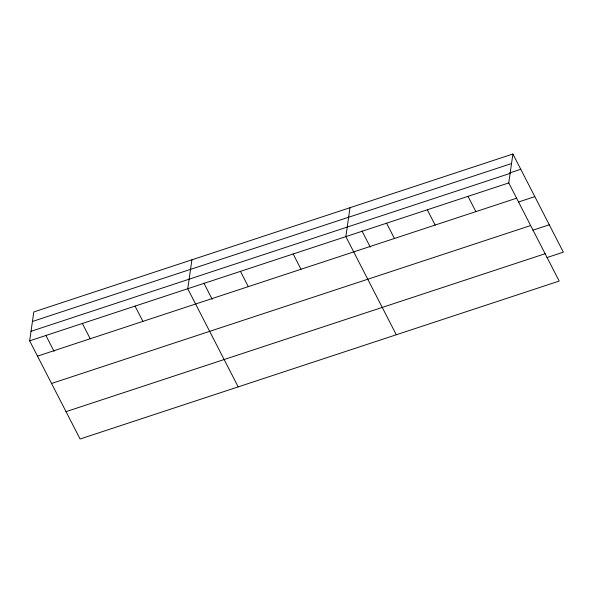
<?xml version="1.0" encoding="UTF-8"?>
<svg xmlns="http://www.w3.org/2000/svg" width="593" height="593" viewBox="0 0 593 593"><rect width="100%" height="100%" fill="white"/><g stroke="black" fill="none" stroke-linecap="round" stroke-linejoin="round"><path stroke-width="0.89" d="M512.908 154.002L508.75 182.926L559.192 281.067L80.092 438.998L29.65 340.849L33.808 311.933L512.908 154.002L563.35 252.151L546.887 257.577M191.917 259.816L187.751 288.739L238.193 386.881M350.018 207.698L345.852 236.622L396.294 334.763M32.437 321.473L511.537 163.549M509.498 172.993L520.765 169.279M31.021 331.309L510.121 173.378M29.65 340.849L508.75 182.926M37.5 356.126L516.599 198.203M518.356 202.057L534.819 196.624M51.554 383.471L530.653 225.548M532.833 230.232L549.296 224.799M66.038 411.646L545.137 253.722M468.025 196.35L475.875 211.627M427.301 209.774L435.151 225.051M386.577 223.198L394.434 238.475M362.004 231.018L370.269 247.103M293.157 253.989L301.007 269.266M240.454 271.364L248.304 286.641M203.896 283.135L212.168 299.22M135.048 306.107L142.906 321.384M82.353 323.481L90.203 338.759M45.794 335.253L54.067 351.338"/></g></svg>
